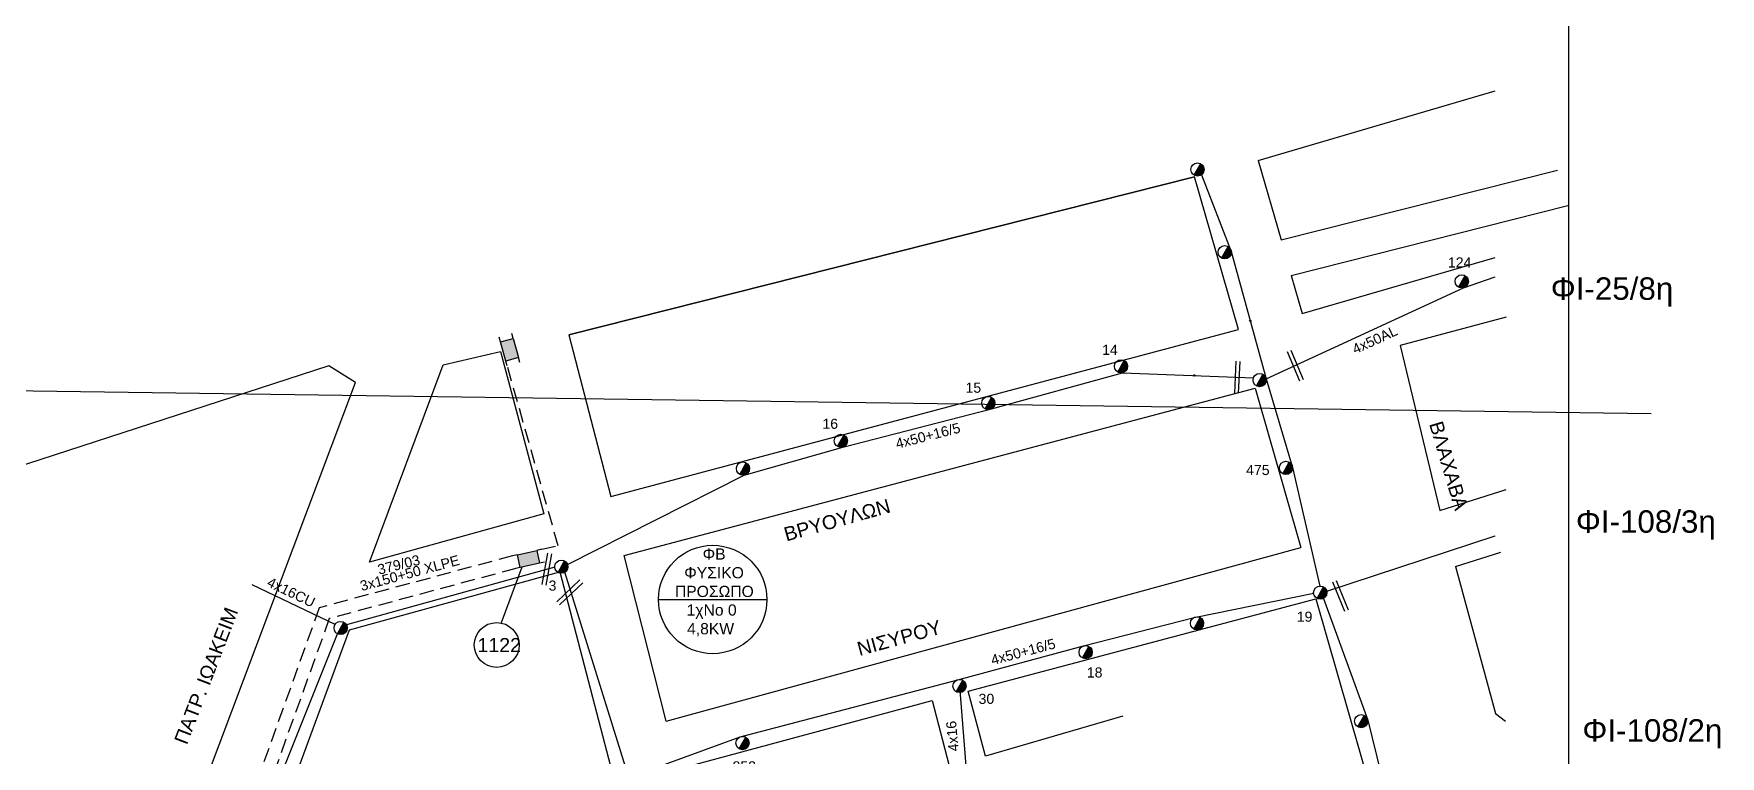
# Model space of a CAD drawing. Header units: millimetres. Extents: x 1421 to 7616, y 908 to 2861.
# Drawn here: x 7255.4 to 7556.2, y 2332.7 to 2461.6 of the extents above; entities that cross this region are included whole.
import ezdxf
from ezdxf.enums import TextEntityAlignment as Align

# ---------------------------------------------------------------- set-up
doc = ezdxf.new("R2010")
doc.units = ezdxf.units.MM
doc.linetypes.add('DASHED', pattern=[19.05, 12.7, -6.35])
for name, color, linetype, lineweight in [('3x150+50 XLPE', 7, 'SYN_LINE', 30), ('4x16CU', 7, 'Continuous', 30), ('4x50', 7, 'Continuous', 30), ('4x50+16_5', 7, 'Continuous', 30), ('Άγνωστα', 7, 'Continuous', 30), ('Γυμνά εναέρια ΧΤ (3Φ)   4x16CU', 7, 'Continuous', 30), ('Γυμνά εναέρια ΧΤ (3Φ) 4x50AL', 7, 'Continuous', 30), ('Γυμνά εναέρια ΧΤ και ΦΟΠ (3Φ)   4x50+16AL', 7, 'Continuous', 30), ('Συνεστραμμένα ΧΤ   4x120+25 AL', 7, 'SYN_LINE', 30)]:
    doc.layers.add(name, color=color, linetype=linetype, lineweight=lineweight)
for name, color, linetype in [('Link Box 4 Διευθύνσεων', 7, 'Continuous'), ('TEXT ΚΑΛΩΔΙΩΝ', 7, 'Continuous'), ('ΑΓΝΩΣΤΟ ΕΝΑΕΡΙΟ ΚΑΛΩΔΙΟ', 7, 'Continuous'), ('ΑΓΝΩΣΤΟ ΥΠΟΓΕΙΟ ΚΑΛΩΔΙΟ', 7, 'DASHED'), ('Επιγραφές - Σχήματα', 7, 'Continuous'), ('Στύλος ΦΜ', 7, 'Continuous'), ('Στύλος ΦΜ @ 1', 7, 'Continuous'), ('Συνδέσεις', 7, 'Continuous'), ('Τομή', 7, 'Continuous'), ('Υπόβαθρο ΔΕΗ', 7, 'Continuous')]:
    doc.layers.add(name, color=color, linetype=linetype)
doc.styles.add('arial', font='ARIAL.TTF')
doc.styles.get("Standard").update_dxf_attribs({"font": 'ARIAL.TTF', "height": 1.8})
doc.linetypes.add('SYN_LINE', pattern='A,0.5,-0.0001,["/\\/\\/\\/",Standard,S=0.1,R=0,X=0,Y=-0.05],-0.25', length=0.7501)

# ---------------------------------------------------------------- blocks, each defined once
blk = doc.blocks.new('ΥΠΑΡΧΩΝ ΤΣΙΜΕΝΤΕΝΙΟΣ ΣΤΥΛΟΣ')
at = {"layer": 'Στύλος ΦΜ'}
blk.add_hatch(color=7, dxfattribs=at).paths.add_polyline_path([(-1.29, -2.28, 0.574793), (2.62, 0, 0.268822), (1.3, 2.27)])
at = {"layer": 'Στύλος ΦΜ', "color": 7}
blk.add_line((-1.29, -2.28), (1.3, 2.27), dxfattribs=at)
blk.add_circle((0, 0), 2.62, dxfattribs=at)
at = {"layer": 'Στύλος ΦΜ', "flags": 4}
for tag, p in [('ΤΥΠΟΣ', (-4.91, 3.03)), ('ΑΡΙΘΜΟΣ', (-4.68, 8.05))]:
    blk.add_attdef(tag, p, '', height=4, dxfattribs=at)
blk = doc.blocks.new('LINK BOX 4 ΑΝΑΧΩΡΗΣΕΩΝ')
at = {"layer": 'Link Box 4 Διευθύνσεων', "ltscale": 40}
blk.add_hatch(color=256, dxfattribs=at).paths.add_polyline_path([(-3.54, 0), (-3.54, -4.67), (3.54, -4.67), (3.54, 0)])
for p, q in [((-3.54, 0), (-5.33, 0)), ((5.33, 0), (3.54, 0)), ((-3.54, -4.67), (-5.33, -4.67)), ((5.33, -4.67), (3.54, -4.67))]:
    blk.add_line(p, q, dxfattribs=at)
blk.add_lwpolyline([(-3.54, -4.67), (-3.54, 0), (3.54, 0), (3.54, -4.67)], close=True, dxfattribs=at)
blk = doc.blocks.new('ΤΟΜΗ')
at = {"layer": 'Τομή', "ltscale": 40}
for p, q in [((11.3, -0.6), (-11.4, -0.6)), ((11.3, -3.4), (-11.4, -3.4))]:
    blk.add_line(p, q, dxfattribs=at)
blk = doc.blocks.new('_ΣΥΝΔΕΣΗ')
at = {"layer": 'Συνδέσεις', "linetype": 'SYN_LINE', "ltscale": 40}
blk.add_hatch(color=256, dxfattribs=at).paths.add_polyline_path([(0.5, 0, 1), (-0.5, 0, 1)])
at = {"layer": 'Συνδέσεις'}
blk.add_circle((0, 0), 0.5, dxfattribs=at)

msp = doc.modelspace()

# ---------------------------------------------------------------- linework, layer by layer
at = {"lineweight": -3, "ltscale": 0.2}
msp.add_line((7366.8, 2360.68), (7386.13, 2360.68), dxfattribs=at)
msp.add_circle((7376.47, 2360.68), 9.67, dxfattribs=at)
at = {"layer": '3x150+50 XLPE', "color": 5, "linetype": 'DASHED', "lineweight": -3, "ltscale": 0.2}
msp.add_lwpolyline([(7340.77, 2368.46), (7306.3, 2359.21), (7286.78, 2304.89), (7301.47, 2299.04, -0.636128), (7307.65, 2299.88, -0.180086)], format="xyb", dxfattribs=at)
at = {"layer": '3x150+50 XLPE', "color": 2, "linetype": 'DASHED', "lineweight": -3, "ltscale": 0.2}
msp.add_lwpolyline([(7341.37, 2366.21), (7308.09, 2357.27), (7289.78, 2306.35), (7300.65, 2301.66, -0.682524), (7310.1, 2299.08, -0.462394)], format="xyb", dxfattribs=at)
at = {"layer": '4x16CU', "color": 133, "linetype": 'SYN_LINE', "lineweight": -3, "ltscale": 15}
msp.add_lwpolyline([(7309.13, 2356.25), (7294.32, 2363.32)], dxfattribs=at)
at = {"layer": '4x50', "color": 133, "lineweight": -3, "ltscale": 0.1}
msp.add_lwpolyline([(7348.31, 2366.42), (7311.14, 2356.15)], dxfattribs=at)
at = {"layer": '4x50+16_5', "color": 2, "lineweight": -3, "ltscale": 0.1}
msp.add_lwpolyline([(7350.6, 2366.92), (7382.09, 2382.87), (7399.69, 2387.85), (7426.16, 2394.66), (7449.55, 2401.11), (7472.91, 2400.21)], dxfattribs=at)
at = {"layer": '4x50+16_5', "color": 133, "lineweight": -3, "ltscale": 0.1}
msp.add_lwpolyline([(7361.53, 2328.93), (7381.34, 2336.17), (7420.18, 2346.38), (7442.61, 2352.4), (7462.31, 2357.49), (7483.65, 2361.83)], dxfattribs=at)
at = {"layer": 'Άγνωστα', "lineweight": -3, "ltscale": 0.1}
msp.add_lwpolyline([(7529.06, 1836.26), (5255.84, 1836.26), (5255.84, 2847.77), (7529.06, 2847.77)], close=True, dxfattribs=at)
at = {"layer": 'ΑΓΝΩΣΤΟ ΕΝΑΕΡΙΟ ΚΑΛΩΔΙΟ', "color": 133, "lineweight": -3, "ltscale": 0.1}
for points in [[(7463.64, 2436.41), (7468.95, 2422.74), (7475.17, 2400.02), (7479.88, 2384.21), (7484.74, 2363.07)], [(7485.42, 2360.88), (7493.28, 2339.15), (7500.46, 2310.1)]]:
    msp.add_lwpolyline(points, dxfattribs=at)
at = {"layer": 'ΑΓΝΩΣΤΟ ΕΝΑΕΡΙΟ ΚΑΛΩΔΙΟ', "color": 30, "lineweight": -3, "ltscale": 0.1}
msp.add_lwpolyline([(7485.97, 2362.18), (7515.98, 2372.03), (7515.98, 2372.03)], dxfattribs=at)
at = {"layer": 'ΑΓΝΩΣΤΟ ΥΠΟΓΕΙΟ ΚΑΛΩΔΙΟ', "color": 5, "lineweight": -3, "ltscale": 0.2}
msp.add_lwpolyline([(7345.97, 2369.63), (7348.91, 2370.27), (7339.83, 2402.34)], dxfattribs=at)
at = {"layer": 'Γυμνά εναέρια ΧΤ (3Φ)   4x16CU', "color": 133, "linetype": 'SYN_LINE', "lineweight": -3, "ltscale": 10}
msp.add_lwpolyline([(7420.48, 2345.25), (7422.02, 2325.79)], dxfattribs=at)
at = {"layer": 'Γυμνά εναέρια ΧΤ (3Φ) 4x50AL', "color": 1, "lineweight": -3, "ltscale": 0.1}
for points in [[(7475.17, 2400.02), (7510.39, 2416.27)], [(7510.39, 2416.27), (7515.98, 2418.21)]]:
    msp.add_lwpolyline(points, dxfattribs=at)
at = {"layer": 'Γυμνά εναέρια ΧΤ και ΦΟΠ (3Φ)   4x50+16AL', "color": 27, "lineweight": -3, "ltscale": 0.1}
msp.add_lwpolyline([(7368.92, 2298.49), (7361.53, 2328.93), (7350.1, 2365.53)], dxfattribs=at)
at = {"layer": 'Συνεστραμμένα ΧΤ   4x120+25 AL', "color": 133, "lineweight": -3, "ltscale": 15}
msp.add_lwpolyline([(7293.53, 2308.83), (7300.29, 2331.38), (7309.53, 2354.57)], dxfattribs=at)
at = {"layer": 'Υπόβαθρο ΔΕΗ', "lineweight": -3, "ltscale": 0.1}
for points in [[(6612.67, 2844.04), (6593.15, 2407.14), (7543.84, 2393.82)], [(7473.77, 2438.93), (7515.98, 2451.38)], [(7473.77, 2438.93), (7477.82, 2424.8)], [(7477.82, 2424.8), (7527.13, 2437.25)], [(7350.8, 2407.88), (7462.41, 2436.06)], [(7479.64, 2418.45), (7528.95, 2430.9)], [(7481.58, 2411.66), (7515.98, 2421.63)], [(7479.64, 2418.45), (7481.58, 2411.66)], [(7517.97, 2411.01), (7499.06, 2405.94), (7506.15, 2376.56), (7517.97, 2380.28)], [(7328.41, 2402.51), (7338.6, 2404.89), (7346.34, 2375.96), (7315.25, 2367.34), (7328.41, 2402.51)], [(7255.27, 2246.64), (7312.76, 2399.36), (7308, 2402.34), (7193, 2364.93)], [(7368.18, 2339), (7360.68, 2368.52), (7473.22, 2398.38)], [(7473.22, 2398.38), (7481.38, 2369.96)], [(7368.18, 2339), (7481.38, 2369.96)], [(7508.93, 2366.54), (7517, 2369.1)], [(7311.68, 2355.3), (7349.18, 2365.62), (7364.04, 2308.61), (7362.34, 2295.74)], [(7508.93, 2366.54), (7516.07, 2340.33)], [(7449.63, 2339.87), (7425.12, 2332.76), (7422.05, 2344.31), (7484, 2360.82)], [(7484, 2360.82), (7493.82, 2326.62)], [(7306.19, 2300.9), (7293.77, 2306.56), (7311.68, 2355.3)], [(7378.78, 2296.54), (7370.43, 2330.46), (7415.58, 2342.67), (7418.55, 2331.28), (7399.23, 2326.29)], [(7516.07, 2340.33), (7517.87, 2338.98)]]:
    msp.add_lwpolyline(points, dxfattribs=at)
msp.add_lwpolyline([(7350.8, 2407.88), (7358.28, 2379.03), (7470.22, 2408.79), (7462.41, 2436.06)], close=True, dxfattribs=at)
at = {"layer": 'Υπόβαθρο ΔΕΗ', "lineweight": -3}
msp.add_lwpolyline([(7342.42, 2366.44), (7338.72, 2356.5)], dxfattribs=at)
msp.add_circle((7337.95, 2352.57), 4, dxfattribs=at)

# ---------------------------------------------------------------- block references
at = {"layer": 'Link Box 4 Διευθύνσεων', "lineweight": -3, "xscale": 0.4999999999999997, "yscale": 0.4999999999999997, "zscale": 0.4999999999999997}
for p, rotation in [((7341.37, 2405.52), 285.3878062102719), ((7343.37, 2369.05), 12.61113114031866)]:
    msp.add_blockref('LINK BOX 4 ΑΝΑΧΩΡΗΣΕΩΝ', p, dxfattribs=dict(at, rotation=rotation))
at = {"layer": 'Στύλος ΦΜ @ 1', "lineweight": -3, "ltscale": 40, "xscale": 0.4499999999998181, "yscale": 0.4499999999998181, "zscale": 0.4499999999998181}
for p in [(7462.93, 2437.35), (7467.78, 2422.59), (7474.01, 2399.8), (7381.86, 2384.02), (7310.11, 2355.6), (7462.84, 2356.44), (7492.12, 2338.99)]:
    msp.add_blockref('ΥΠΑΡΧΩΝ ΤΣΙΜΕΝΤΕΝΙΟΣ ΣΤΥΛΟΣ', p, dxfattribs=at)
at = {"layer": 'Στύλος ΦΜ @ 1', "lineweight": -3, "ltscale": 40}
ref = msp.add_blockref('ΥΠΑΡΧΩΝ ΤΣΙΜΕΝΤΕΝΙΟΣ ΣΤΥΛΟΣ', (7510.05, 2417.4), dxfattribs=dict(at, xscale=0.4499999999998181, yscale=0.4499999999998181, zscale=0.4499999999998181))
ref.add_attrib('ΤΥΠΟΣ', '124', (7507.58, 2419.87), dxfattribs={"layer": 'Στύλος ΦΜ', "height": 1.8, "flags": 4})
ref = msp.add_blockref('ΥΠΑΡΧΩΝ ΤΣΙΜΕΝΤΕΝΙΟΣ ΣΤΥΛΟΣ', (7449.29, 2402.26), dxfattribs=dict(at, xscale=0.4499999999998181, yscale=0.4499999999998181, zscale=0.4499999999998181))
ref.add_attrib('ΑΡΙΘΜΟΣ', '14', (7445.91, 2404.3), dxfattribs={"layer": 'Στύλος ΦΜ', "height": 1.8, "flags": 4})
ref = msp.add_blockref('ΥΠΑΡΧΩΝ ΤΣΙΜΕΝΤΕΝΙΟΣ ΣΤΥΛΟΣ', (7425.62, 2395.7), dxfattribs=dict(at, xscale=0.4499999999998181, yscale=0.4499999999998181, zscale=0.4499999999998181))
ref.add_attrib('ΑΡΙΘΜΟΣ', '15', (7421.55, 2397.54), dxfattribs={"layer": 'Στύλος ΦΜ', "height": 1.8, "flags": 4})
ref = msp.add_blockref('ΥΠΑΡΧΩΝ ΤΣΙΜΕΝΤΕΝΙΟΣ ΣΤΥΛΟΣ', (7399.33, 2388.97), dxfattribs=dict(at, xscale=0.4499999999998181, yscale=0.4499999999998181, zscale=0.4499999999998181))
ref.add_attrib('ΑΡΙΘΜΟΣ', '16', (7396.03, 2391.11), dxfattribs={"layer": 'Στύλος ΦΜ', "height": 1.8, "flags": 4})
ref = msp.add_blockref('ΥΠΑΡΧΩΝ ΤΣΙΜΕΝΤΕΝΙΟΣ ΣΤΥΛΟΣ', (7478.7, 2384.14), dxfattribs=dict(at, xscale=0.4499999999998181, yscale=0.4499999999998181, zscale=0.4499999999998181))
ref.add_attrib('ΑΡΙΘΜΟΣ', '475', (7471.59, 2382.87), dxfattribs={"layer": 'Στύλος ΦΜ', "height": 1.8, "flags": 4})
ref = msp.add_blockref('ΥΠΑΡΧΩΝ ΤΣΙΜΕΝΤΕΝΙΟΣ ΣΤΥΛΟΣ', (7349.48, 2366.53), dxfattribs=dict(at, xscale=0.4499999999998181, yscale=0.4499999999998181, zscale=0.4499999999998181))
ref.add_attrib('ΑΡΙΘΜΟΣ', '3', (7347.2, 2362.26), dxfattribs={"layer": 'Στύλος ΦΜ', "height": 1.8, "flags": 4})
ref = msp.add_blockref('ΥΠΑΡΧΩΝ ΤΣΙΜΕΝΤΕΝΙΟΣ ΣΤΥΛΟΣ', (7484.82, 2361.9), dxfattribs=dict(at, xscale=0.4499999999998181, yscale=0.4499999999998181, zscale=0.4499999999998181))
ref.add_attrib('ΤΥΠΟΣ', '19', (7480.62, 2356.72), dxfattribs={"layer": 'Στύλος ΦΜ', "height": 1.8, "flags": 4})
ref = msp.add_blockref('ΥΠΑΡΧΩΝ ΤΣΙΜΕΝΤΕΝΙΟΣ ΣΤΥΛΟΣ', (7442.98, 2351.28), dxfattribs=dict(at, xscale=0.4499999999998181, yscale=0.4499999999998181, zscale=0.4499999999998181))
ref.add_attrib('ΑΡΙΘΜΟΣ', '18', (7443.18, 2346.77), dxfattribs={"layer": 'Στύλος ΦΜ', "height": 1.8, "flags": 4})
ref = msp.add_blockref('ΥΠΑΡΧΩΝ ΤΣΙΜΕΝΤΕΝΙΟΣ ΣΤΥΛΟΣ', (7420.48, 2345.25), dxfattribs=dict(at, xscale=0.4499999999998181, yscale=0.4499999999998181, zscale=0.4499999999998181))
ref.add_attrib('ΑΡΙΘΜΟΣ', '30', (7423.88, 2342.07), dxfattribs={"layer": 'Στύλος ΦΜ', "height": 1.8, "flags": 4})
ref = msp.add_blockref('ΥΠΑΡΧΩΝ ΤΣΙΜΕΝΤΕΝΙΟΣ ΣΤΥΛΟΣ', (7381.79, 2335.08), dxfattribs=dict(at, xscale=0.4499999999998181, yscale=0.4499999999998181, zscale=0.4499999999998181))
ref.add_attrib('ΑΡΙΘΜΟΣ', '852', (7380, 2330.03), dxfattribs={"layer": 'Στύλος ΦΜ', "height": 1.8, "flags": 4})
at = {"layer": 'Συνδέσεις', "lineweight": -3, "xscale": 0.25, "yscale": 0.25, "zscale": 0.25, "rotation": 46.2675982787486}
for p in [(7472.34, 2410.35), (7462.36, 2400.62)]:
    msp.add_blockref('_ΣΥΝΔΕΣΗ', p, dxfattribs=at)
at = {"layer": 'Τομή', "lineweight": -3}
for p, xscale, yscale, zscale, rotation in [((7479.89, 2402.22), 0.25, 0.25, 0.25, 112.5829112541138), ((7469.48, 2400.35), 0.25, 0.25, 0.25, 87.38809679531687), ((7346.36, 2366.21), 0.2499999999999999, 0.2499999999999999, 0.2499999999999999, 79.65650447064812), ((7351.32, 2361.6), 0.25, 0.25, 0.25, 223.6829760257973), ((7487.93, 2361.16), 0.25, 0.25, 0.25, 112.5829112541138)]:
    msp.add_blockref('ΤΟΜΗ', p, dxfattribs=dict(at, xscale=xscale, yscale=yscale, zscale=zscale, rotation=rotation))

# ---------------------------------------------------------------- texts
at = {"lineweight": -3, "ltscale": 40, "char_height": 2.5, "width": 25.1405, "attachment_point": 1, "style": 'arial'}
for s, insert, rotation in [('ΒΛΑΧΑΒΑ', (7506.6, 2392.71), 286.596), ('ΒΡΥΟΥΛΩΝ', (7388.92, 2373.43), 15.6034), ('ΠΑΤΡ. ΙΩΑΚΕΙΜ', (7280.35, 2335.54), 69.0135), ('ΝΙΣΥΡΟΥ', (7401.98, 2353.01), 15.2928)]:
    msp.add_mtext(s, dxfattribs=dict(at, insert=insert, rotation=rotation))
at = {"layer": 'TEXT ΚΑΛΩΔΙΩΝ', "lineweight": -3, "ltscale": 0.1, "style": 'arial'}
for s, rotation, p in [('4x50AL', 24.7679, (7494.54, 2406.98)), ('4x50+16/5', 14.434, (7414.85, 2389.89)), ('3x150+50 XLPE', 15.0279, (7322.44, 2365.41)), ('4x16CU', 334.4742, (7301.3, 2361.98)), ('4x50+16/5', 15.0117, (7431.83, 2351.37)), ('4x16', 94.9184, (7419.2, 2336.31))]:
    msp.add_text(s, height=1.8, rotation=rotation, dxfattribs=at).set_placement(p, align=Align.MIDDLE_CENTER)
at = {"layer": 'Άγνωστα', "color": 7, "lineweight": -3, "insert": (7316.53, 2366.84), "char_height": 1.8, "attachment_point": 1, "rotation": 13.8804}
msp.add_mtext_dynamic_manual_height_columns('379/03', width=1.8, gutter_width=2.31, heights=[0.73], dxfattribs=at)
at = {"layer": 'Άγνωστα', "color": 7, "lineweight": -3, "insert": (7334.51, 2353.81), "char_height": 2.5, "width": 4.551914400963142e-14, "attachment_point": 1}
msp.add_mtext('1122', dxfattribs=at)
at = {"layer": 'Επιγραφές - Σχήματα', "lineweight": -3, "ltscale": 0.2, "char_height": 4, "width": 19.6719, "attachment_point": 1}
for s, insert in [('ΦΙ-25/8η', (7525.92, 2418.11)), ('ΦI-108/3η', (7530.4, 2376.58)), ('ΦI-108/2η', (7531.56, 2339.34))]:
    msp.add_mtext(s, dxfattribs=dict(at, insert=insert))
at = {"layer": 'Υπόβαθρο ΔΕΗ', "lineweight": -3, "char_height": 2, "attachment_point": 1}
for s, heights, insert in [('{\\W8.64836; }ΦΒ \\P{\\W4.42067; }ΦΥΣΙΚΟ \\P{\\W2.28183; }ΠΡΟΣΩΠΟ', [9.11], (7367.96, 2369.79)), ('{\\W5.64925; }1χΝο 0\\P{\\W5.75643; }4,8KW', [0], (7367.43, 2359.81))]:
    msp.add_mtext_dynamic_manual_height_columns(s, width=17.2548, gutter_width=12.5, heights=heights, dxfattribs=dict(at, insert=insert))

doc.saveas('drawing.dxf')
